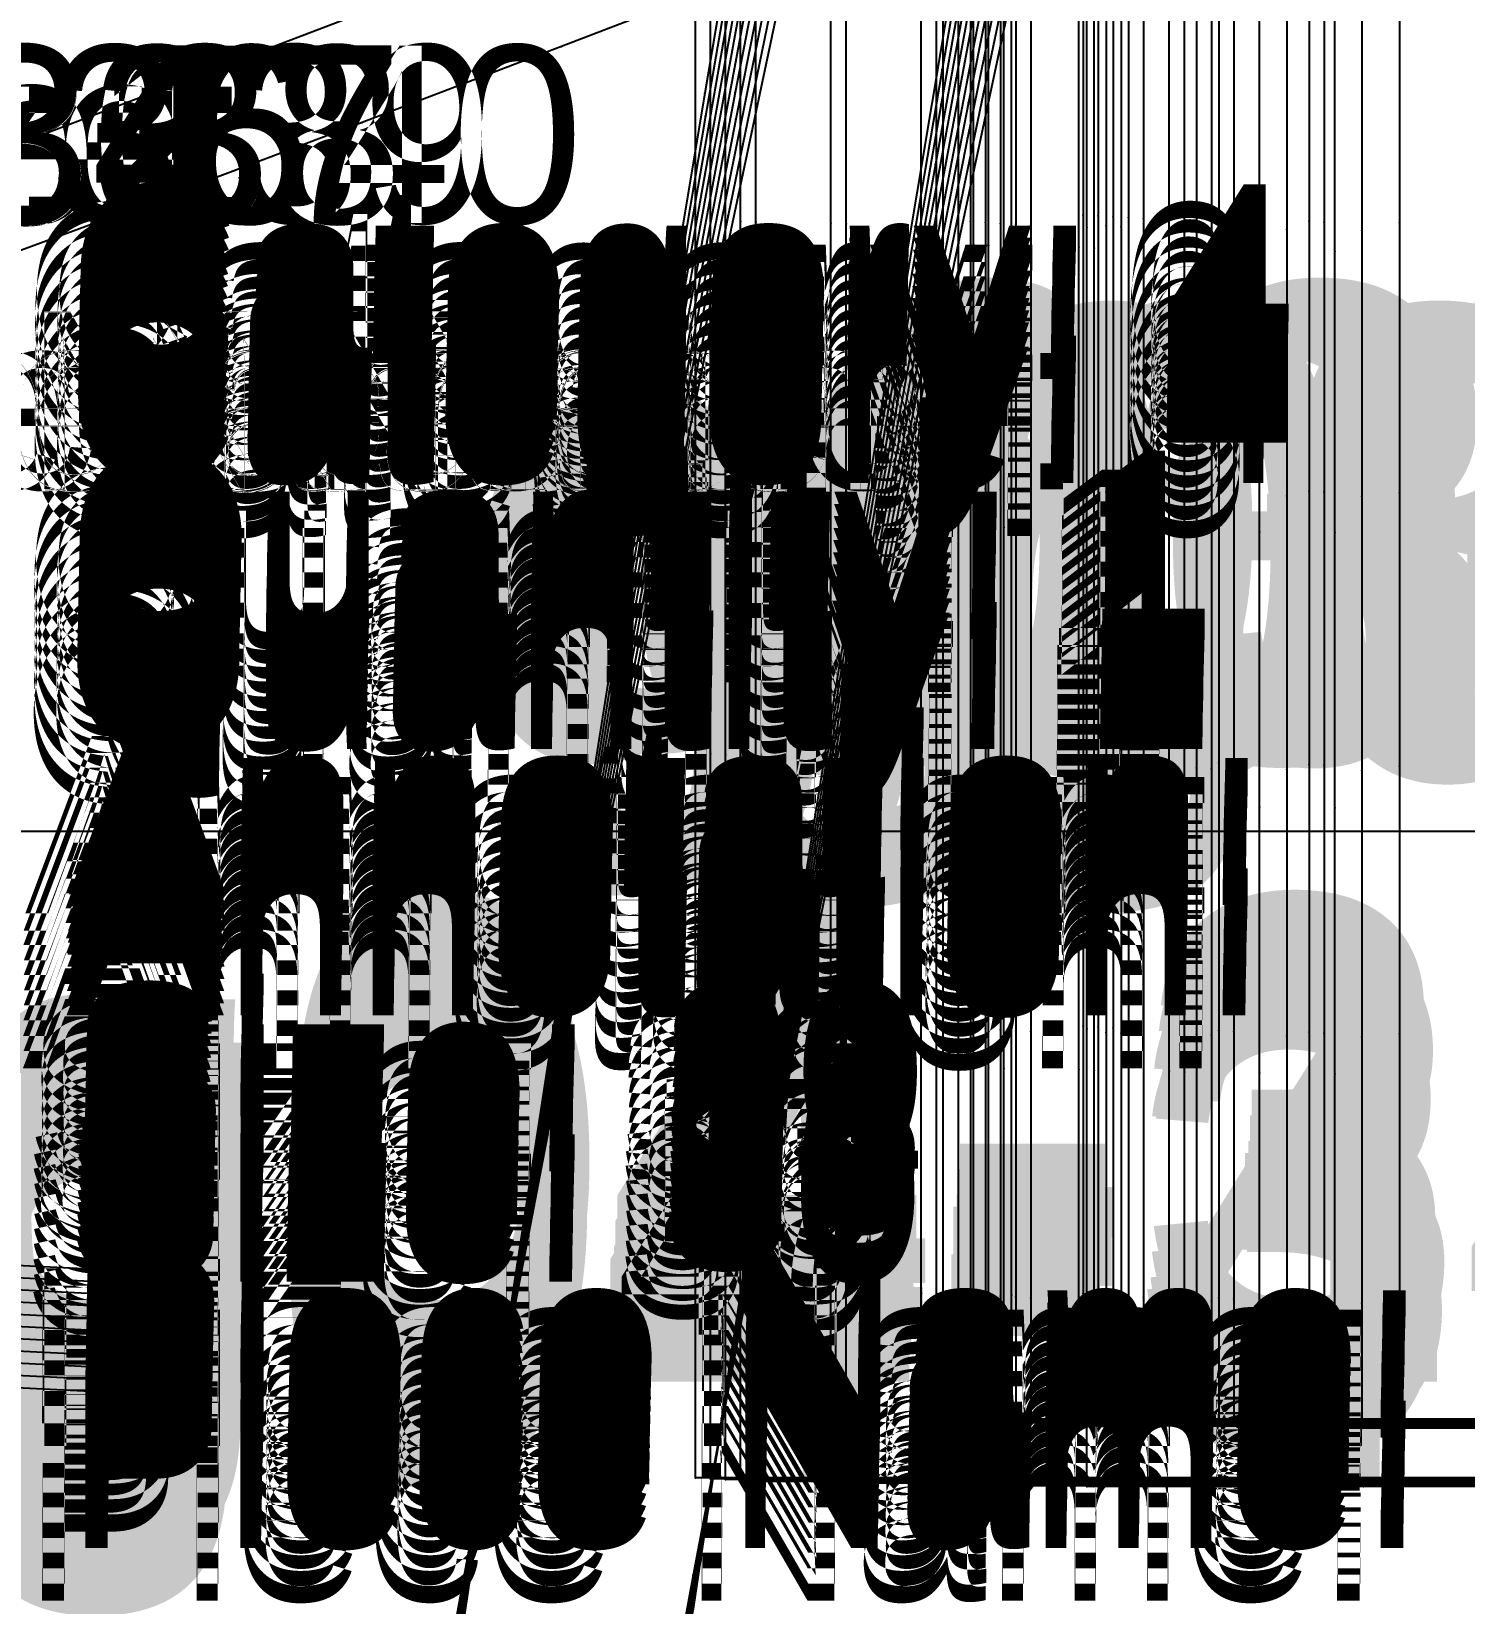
# Model space of a CAD drawing. Extents: x -2408 to 1029, y -526 to 2095.
# Drawn here: x -190.3 to -109.6, y 822.9 to 911.5 of the extents above; entities that cross this region are included whole.
import ezdxf

# ---------------------------------------------------------------- set-up
doc = ezdxf.new("R2010")
doc.units = 0
doc.layers.add('TEXT', color=7, linetype='Continuous')

# ---------------------------------------------------------------- blocks, each defined once
blk = doc.blocks.new(' -30')
at = {"layer": '1'}
for points in [[(409.399835, 400.671844), (394.208775, 400.671844), (378.931338, 400.671844), (363.353195, 400.671844), (363.353195, 411.401223), (363.353195, 426.458583), (363.353195, 441.515962), (363.353195, 456.552738), (363.353195, 471.61011), (363.353195, 486.88547), (363.353195, 502.272308), (363.353195, 518.003273), (363.353195, 533.55951), (363.353195, 546.451263), (378.931345, 546.451263), (394.208781, 546.451263), (409.447392, 546.451263)], [(49.123976, -86.499545), (45.992353, -101.231531), (42.847108, -116.353581), (39.802732, -131.2755), (36.776712, -146.421814), (33.872287, -161.336109), (31.001421, -176.512659), (28.294098, -191.275789)]]:
    blk.add_lwpolyline(points, dxfattribs=at)
at = {"layer": '14'}
blk.add_lwpolyline([(377.323189, 403.973846), (377.323189, 408.932402), (377.323189, 423.927417), (377.323189, 438.905732), (377.323189, 454.422286), (377.323189, 470.256091), (377.323189, 485.591955), (377.323189, 501.153591), (377.323189, 518.003273), (393.747366, 518.003273), (409.447385, 518.003273), (425.024157, 518.003273), (440.491062, 518.003273), (455.351366, 518.003273), (464.065285, 518.003273), (464.065285, 403.973846), (455.429185, 403.973846), (440.589007, 403.973846), (425.125706, 403.973846), (409.39983, 403.973846), (393.716719, 403.973846)], close=True, dxfattribs=at)
blk.add_lwpolyline([(36.244112, -85.989497), (32.995529, -101.350815), (29.413695, -118.63581), (26.177079, -134.609324), (22.873401, -151.324281), (19.584716, -168.470557), (16.44106, -185.459826)], dxfattribs=at)
at = {"layer": '2'}
for p in [(377.323189, 403.973846), (378.847198, 403.973846), (385.197182, 403.973846), (363.353195, 400.671844)]:
    blk.add_point(p, dxfattribs=at)
at = {"layer": '3'}
for p in [(363.353195, 471.61011), (378.847198, 471.449667), (385.197182, 471.820325), (377.323189, 470.256091), (363.353195, 456.552738), (378.847198, 456.448309), (385.197182, 456.606662), (377.323189, 454.422286), (363.353195, 441.515962), (385.197182, 441.209679), (378.847198, 441.014543), (377.323189, 438.905732), (363.353195, 426.458583), (385.197182, 426.124157), (378.847198, 426.013186), (377.323189, 423.927417), (363.353195, 411.401223), (378.847198, 411.011835), (385.197182, 411.051486), (377.323189, 408.932402), (393.716719, 403.973846), (378.931338, 400.671844), (394.208775, 400.671844), (32.995529, -101.350815), (45.992353, -101.231531), (42.847108, -116.353581), (29.413695, -118.63581), (39.802732, -131.2755), (26.177079, -134.609324), (36.776712, -146.421814), (22.873401, -151.324281), (33.872287, -161.336109), (19.584716, -168.470557), (31.001421, -176.512659)]:
    blk.add_point(p, dxfattribs=at)
at = {"layer": '7'}
for p, q in [((-766.053925, 405.419922), (-432.919998, 405.419922)), ((-24.008267, -158.213053), (3.509464, -159.577007))]:
    blk.add_line(p, q, dxfattribs=at)
at = {"layer": '8'}
for points in [[(378.847198, 518.003273), (378.847198, 502.284653), (378.847198, 486.964691), (378.847198, 471.449667), (378.847198, 456.448309), (378.847198, 441.014543), (378.847198, 426.013186), (378.847198, 411.011835), (378.847198, 403.973846)], [(385.197182, 518.003273), (385.197182, 502.519689), (385.197182, 487.217317), (385.197182, 471.820325), (385.197182, 456.606662), (385.197182, 441.209679), (385.197182, 426.124157), (385.197182, 411.051486), (385.197182, 403.973846)]]:
    blk.add_lwpolyline(points, dxfattribs=at)
at = {"layer": '1'}
for s, p in [('Category: 6', (-183.792973, 1064.64222)), ('Quantity: 1', (-183.792973, 1049.64222)), ('Annotation: ', (-183.792973, 1034.64222)), ('Size: 30', (-183.792973, 1019.64222)), ('Piece Name:  ', (-183.792973, 1004.64222)), ('Size: 30', (-648.512721, 439.618505)), ('Piece Name:  ', (-648.512721, 424.618505)), ('Category: 4', (-4.19101, -108.154008)), ('Quantity: 1', (-4.19101, -123.154008)), ('Annotation: ', (-4.19101, -138.154008)), ('Size: 30', (-4.19101, -153.154008)), ('Piece Name:  ', (-4.19101, -168.154008))]:
    blk.add_text(s, height=10, dxfattribs=at).set_placement(p)
at = {"layer": 'TEXT', "color": 7}
for s, p in [('g03-30', (-584.85, 411.23)), ('g04-30', (-11.23, -163.27))]:
    blk.add_text(s, height=25, dxfattribs=at).set_placement(p)
blk = doc.blocks.new(' -31')
at = {"layer": '1'}
for points in [[(409.399835, 400.671844), (394.208775, 400.671844), (378.931338, 400.671844), (363.353195, 400.671844), (363.353195, 411.401223), (363.353195, 426.458583), (363.353195, 441.515962), (363.353195, 456.552738), (363.353195, 471.61011), (363.353195, 486.88547), (363.353195, 502.272308), (363.353195, 518.003273), (363.353195, 533.55951), (363.353195, 546.451263), (378.931345, 546.451263), (394.208781, 546.451263), (409.447392, 546.451263)], [(-20.747859, -15.358585), (-5.757848, -19.591386), (8.653214, -23.660706), (24.034585, -28.004016), (38.941121, -32.213245), (53.228509, -36.247642), (58.940167, -37.86047), (55.740627, -52.753525), (55.572562, -53.537273), (52.414447, -68.264418), (49.233438, -83.265534), (46.084742, -98.431307), (43.032189, -113.459165), (40.081799, -128.259863), (37.142654, -143.310279), (34.267079, -158.406503), (31.475242, -173.485006), (28.75571, -188.638719)]]:
    blk.add_lwpolyline(points, dxfattribs=at)
at = {"layer": '14'}
blk.add_lwpolyline([(377.323189, 403.973846), (377.323189, 408.932402), (377.323189, 423.927417), (377.323189, 438.905732), (377.323189, 454.422286), (377.323189, 470.256091), (377.323189, 485.591955), (377.323189, 501.153591), (377.323189, 518.003273), (393.747366, 518.003273), (409.447385, 518.003273), (425.024157, 518.003273), (440.491062, 518.003273), (455.351366, 518.003273), (464.065285, 518.003273), (464.065285, 403.973846), (455.429185, 403.973846), (440.589007, 403.973846), (425.125706, 403.973846), (409.39983, 403.973846), (393.716719, 403.973846)], close=True, dxfattribs=at)
blk.add_lwpolyline([(36.22627, -83.413758), (32.964816, -99.215163), (29.899397, -114.353077), (26.672214, -130.625452), (23.366032, -147.713222), (20.063616, -165.297324), (16.89759, -182.771743)], dxfattribs=at)
at = {"layer": '2'}
for p in [(377.323189, 403.973846), (378.847198, 403.973846), (385.197182, 403.973846), (363.353195, 400.671844)]:
    blk.add_point(p, dxfattribs=at)
at = {"layer": '3'}
for p in [(363.353195, 471.61011), (378.847198, 471.449667), (385.197182, 471.820325), (377.323189, 470.256091), (363.353195, 456.552738), (378.847198, 456.448309), (385.197182, 456.606662), (377.323189, 454.422286), (363.353195, 441.515962), (385.197182, 441.209679), (378.847198, 441.014543), (377.323189, 438.905732), (363.353195, 426.458583), (385.197182, 426.124157), (378.847198, 426.013186), (377.323189, 423.927417), (363.353195, 411.401223), (378.847198, 411.011835), (385.197182, 411.051486), (377.323189, 408.932402), (393.716719, 403.973846), (378.931338, 400.671844), (394.208775, 400.671844), (46.084742, -98.431307), (32.964816, -99.215163), (43.032189, -113.459165), (29.899397, -114.353077), (40.081799, -128.259863), (26.672214, -130.625452), (37.142654, -143.310279), (23.366032, -147.713222), (34.267079, -158.406503), (20.063616, -165.297324), (31.475242, -173.485006)]:
    blk.add_point(p, dxfattribs=at)
at = {"layer": '7'}
for p, q in [((-766.053925, 405.419922), (-432.919998, 405.419922)), ((-24.008267, -158.213053), (3.509464, -159.577007))]:
    blk.add_line(p, q, dxfattribs=at)
at = {"layer": '8'}
for points in [[(378.847198, 518.003273), (378.847198, 502.284653), (378.847198, 486.964691), (378.847198, 471.449667), (378.847198, 456.448309), (378.847198, 441.014543), (378.847198, 426.013186), (378.847198, 411.011835), (378.847198, 403.973846)], [(385.197182, 518.003273), (385.197182, 502.519689), (385.197182, 487.217317), (385.197182, 471.820325), (385.197182, 456.606662), (385.197182, 441.209679), (385.197182, 426.124157), (385.197182, 411.051486), (385.197182, 403.973846)]]:
    blk.add_lwpolyline(points, dxfattribs=at)
at = {"layer": '1'}
for s, p in [('Category: 6', (-183.878193, 1063.670692)), ('Quantity: 1', (-183.878193, 1048.670692)), ('Annotation: ', (-183.878193, 1033.670692)), ('Size: 31', (-183.878193, 1018.670692)), ('Piece Name:  ', (-183.878193, 1003.670692)), ('Size: 31', (-648.527813, 439.650197)), ('Piece Name:  ', (-648.527813, 424.650197)), ('Category: 4', (-4.208977, -108.146906)), ('Quantity: 1', (-4.208977, -123.146906)), ('Annotation: ', (-4.208977, -138.146906)), ('Size: 31', (-4.208977, -153.146906)), ('Piece Name:  ', (-4.208977, -168.146906))]:
    blk.add_text(s, height=10, dxfattribs=at).set_placement(p)
at = {"layer": 'TEXT', "color": 7}
for s, p in [('g03-31', (-585.39, 410.31)), ('g04-31', (-11.61, -166.14))]:
    blk.add_text(s, height=25, dxfattribs=at).set_placement(p)
blk = doc.blocks.new(' -32')
at = {"layer": '1'}
for points in [[(409.399835, 400.671844), (394.208775, 400.671844), (378.931338, 400.671844), (363.353195, 400.671844), (363.353195, 411.401223), (363.353195, 426.458583), (363.353195, 441.515962), (363.353195, 456.552738), (363.353195, 471.61011), (363.353195, 486.88547), (363.353195, 502.272308), (363.353195, 518.003273), (363.353195, 533.55951), (363.353195, 546.451263), (378.931345, 546.451263), (394.208781, 546.451263), (409.447392, 546.451263)], [(-5.801602, -16.069574), (8.650107, -20.150372), (23.476521, -24.336977), (37.841183, -28.393194), (52.819822, -32.622784), (58.888459, -34.336414), (55.768012, -49.19112), (55.591455, -50.033154), (52.598794, -64.305917), (49.461769, -79.427373), (46.462076, -94.182575), (43.449411, -109.329358), (40.53186, -124.282474), (37.630841, -139.451019), (34.788365, -154.672554), (32.028579, -169.867451), (29.358146, -185.041987)]]:
    blk.add_lwpolyline(points, dxfattribs=at)
at = {"layer": '14'}
blk.add_lwpolyline([(377.323189, 403.973846), (377.323189, 408.932402), (377.323189, 423.927417), (377.323189, 438.905732), (377.323189, 454.422286), (377.323189, 470.256091), (377.323189, 485.591955), (377.323189, 501.153591), (377.323189, 518.003273), (393.747366, 518.003273), (409.447385, 518.003273), (425.024157, 518.003273), (440.491062, 518.003273), (455.351366, 518.003273), (464.065285, 518.003273), (464.065285, 403.973846), (455.429185, 403.973846), (440.589007, 403.973846), (425.125706, 403.973846), (409.39983, 403.973846), (393.716719, 403.973846)], close=True, dxfattribs=at)
blk.add_lwpolyline([(36.20843, -80.83803), (32.934106, -97.079513), (29.857944, -112.638751), (26.62104, -129.363704), (23.306873, -146.926339), (20.546273, -161.965109), (17.890051, -176.872326)], dxfattribs=at)
at = {"layer": '2'}
for p in [(377.323189, 403.973846), (378.847198, 403.973846), (385.197182, 403.973846), (363.353195, 400.671844)]:
    blk.add_point(p, dxfattribs=at)
at = {"layer": '3'}
for p in [(363.353195, 471.61011), (378.847198, 471.449667), (385.197182, 471.820325), (377.323189, 470.256091), (363.353195, 456.552738), (378.847198, 456.448309), (385.197182, 456.606662), (377.323189, 454.422286), (363.353195, 441.515962), (385.197182, 441.209679), (378.847198, 441.014543), (377.323189, 438.905732), (363.353195, 426.458583), (385.197182, 426.124157), (378.847198, 426.013186), (377.323189, 423.927417), (363.353195, 411.401223), (378.847198, 411.011835), (385.197182, 411.051486), (377.323189, 408.932402), (393.716719, 403.973846), (378.931338, 400.671844), (394.208775, 400.671844), (46.462076, -94.182575), (32.934106, -97.079513), (43.449411, -109.329358), (29.857944, -112.638751), (40.53186, -124.282474), (26.62104, -129.363704), (37.630841, -139.451019), (23.306873, -146.926339), (34.788365, -154.672554), (20.546273, -161.965109), (32.028579, -169.867451)]:
    blk.add_point(p, dxfattribs=at)
at = {"layer": '7'}
for p, q in [((-766.053925, 405.419922), (-432.919998, 405.419922)), ((-24.008267, -158.213053), (3.509464, -159.577007))]:
    blk.add_line(p, q, dxfattribs=at)
at = {"layer": '8'}
for points in [[(378.847198, 518.003273), (378.847198, 502.284653), (378.847198, 486.964691), (378.847198, 471.449667), (378.847198, 456.448309), (378.847198, 441.014543), (378.847198, 426.013186), (378.847198, 411.011835), (378.847198, 403.973846)], [(385.197182, 518.003273), (385.197182, 502.519689), (385.197182, 487.217317), (385.197182, 471.820325), (385.197182, 456.606662), (385.197182, 441.209679), (385.197182, 426.124157), (385.197182, 411.051486), (385.197182, 403.973846)]]:
    blk.add_lwpolyline(points, dxfattribs=at)
at = {"layer": '1'}
for s, p in [('Category: 6', (-183.890915, 1062.856483)), ('Quantity: 1', (-183.890915, 1047.856483)), ('Annotation: ', (-183.890915, 1032.856483)), ('Size: 32', (-183.890915, 1017.856483)), ('Piece Name:  ', (-183.890915, 1002.856483)), ('Size: 32', (-648.542485, 439.65299)), ('Piece Name:  ', (-648.542485, 424.65299)), ('Category: 4', (-4.225945, -108.140815)), ('Quantity: 1', (-4.225945, -123.140815)), ('Annotation: ', (-4.225945, -138.140815)), ('Size: 32', (-4.225945, -153.140815)), ('Piece Name:  ', (-4.225945, -168.140815))]:
    blk.add_text(s, height=10, dxfattribs=at).set_placement(p)
at = {"layer": 'TEXT', "color": 7}
for s, p in [('g03-32', (-583.25, 409.92)), ('g04-32', (-11.34, -163.33))]:
    blk.add_text(s, height=25, dxfattribs=at).set_placement(p)
blk = doc.blocks.new(' -33')
at = {"layer": '1'}
for points in [[(409.399835, 400.671844), (394.208775, 400.671844), (378.931338, 400.671844), (363.353195, 400.671844), (363.353195, 411.401223), (363.353195, 426.458583), (363.353195, 441.515962), (363.353195, 456.552738), (363.353195, 471.61011), (363.353195, 486.88547), (363.353195, 502.272308), (363.353195, 518.003273), (363.353195, 533.55951), (363.353195, 546.451263), (378.931345, 546.451263), (394.208781, 546.451263), (409.447392, 546.451263)], [(-5.841302, -12.548908), (8.648424, -16.64044), (23.46968, -20.825588), (37.840776, -24.883623), (52.80864, -29.11017), (58.841658, -30.813742), (55.679249, -46.192159), (55.610127, -46.528969), (52.572679, -61.329043), (49.499846, -76.472752), (46.518623, -91.477443), (43.569155, -106.645737), (40.676203, -121.806425), (37.835104, -136.995348), (35.108186, -151.914686), (32.401728, -167.128205), (29.81433, -182.135976)]]:
    blk.add_lwpolyline(points, dxfattribs=at)
at = {"layer": '14'}
blk.add_lwpolyline([(377.323189, 403.973846), (377.323189, 408.932402), (377.323189, 423.927417), (377.323189, 438.905732), (377.323189, 454.422286), (377.323189, 470.256091), (377.323189, 485.591955), (377.323189, 501.153591), (377.323189, 518.003273), (393.747366, 518.003273), (409.447385, 518.003273), (425.024157, 518.003273), (440.491062, 518.003273), (455.351366, 518.003273), (464.065285, 518.003273), (464.065285, 403.973846), (455.429185, 403.973846), (440.589007, 403.973846), (425.125706, 403.973846), (409.39983, 403.973846), (393.716719, 403.973846)], close=True, dxfattribs=at)
blk.add_lwpolyline([(36.625294, -76.080855), (33.396441, -92.420466), (30.344342, -108.168777), (27.11849, -125.170213), (24.358295, -140.0522), (21.584626, -155.375388), (18.846213, -170.94472), (16.239558, -186.263238)], dxfattribs=at)
at = {"layer": '2'}
for p in [(377.323189, 403.973846), (378.847198, 403.973846), (385.197182, 403.973846), (363.353195, 400.671844)]:
    blk.add_point(p, dxfattribs=at)
at = {"layer": '3'}
for p in [(363.353195, 471.61011), (378.847198, 471.449667), (385.197182, 471.820325), (377.323189, 470.256091), (363.353195, 456.552738), (378.847198, 456.448309), (385.197182, 456.606662), (377.323189, 454.422286), (363.353195, 441.515962), (385.197182, 441.209679), (378.847198, 441.014543), (377.323189, 438.905732), (363.353195, 426.458583), (385.197182, 426.124157), (378.847198, 426.013186), (377.323189, 423.927417), (363.353195, 411.401223), (378.847198, 411.011835), (385.197182, 411.051486), (377.323189, 408.932402), (393.716719, 403.973846), (378.931338, 400.671844), (394.208775, 400.671844), (46.518623, -91.477443), (33.396441, -92.420466), (43.569155, -106.645737), (30.344342, -108.168777), (40.676203, -121.806425), (27.11849, -125.170213), (37.835104, -136.995348), (24.358295, -140.0522), (35.108186, -151.914686), (21.584626, -155.375388), (32.401728, -167.128205), (18.846213, -170.94472)]:
    blk.add_point(p, dxfattribs=at)
at = {"layer": '7'}
for p, q in [((-766.053925, 405.419922), (-432.919998, 405.419922)), ((-24.008267, -158.213053), (3.509464, -159.577007))]:
    blk.add_line(p, q, dxfattribs=at)
at = {"layer": '8'}
for points in [[(378.847198, 518.003273), (378.847198, 502.284653), (378.847198, 486.964691), (378.847198, 471.449667), (378.847198, 456.448309), (378.847198, 441.014543), (378.847198, 426.013186), (378.847198, 411.011835), (378.847198, 403.973846)], [(385.197182, 518.003273), (385.197182, 502.519689), (385.197182, 487.217317), (385.197182, 471.820325), (385.197182, 456.606662), (385.197182, 441.209679), (385.197182, 426.124157), (385.197182, 411.051486), (385.197182, 403.973846)]]:
    blk.add_lwpolyline(points, dxfattribs=at)
at = {"layer": '1'}
for s, p in [('Category: 6', (-183.856316, 1062.000656)), ('Quantity: 1', (-183.856316, 1047.000656)), ('Annotation: ', (-183.856316, 1032.000656)), ('Size: 33', (-183.856316, 1017.000656)), ('Piece Name:  ', (-183.856316, 1002.000656)), ('Size: 33', (-648.538089, 439.653842)), ('Piece Name:  ', (-648.538089, 424.653842)), ('Category: 4', (-4.241109, -108.132156)), ('Quantity: 1', (-4.241109, -123.132156)), ('Annotation: ', (-4.241109, -138.132156)), ('Size: 33', (-4.241109, -153.132156)), ('Piece Name:  ', (-4.241109, -168.132156))]:
    blk.add_text(s, height=10, dxfattribs=at).set_placement(p)
at = {"layer": 'TEXT', "color": 7}
for s, p in [('g03-33', (-587.12, 409.33)), ('g04-33', (-10.72, -163.65))]:
    blk.add_text(s, height=25, dxfattribs=at).set_placement(p)
blk = doc.blocks.new(' -34')
at = {"layer": '1'}
for points in [[(409.399835, 400.671844), (394.208775, 400.671844), (378.931338, 400.671844), (363.353195, 400.671844), (363.353195, 411.401223), (363.353195, 426.458583), (363.353195, 441.515962), (363.353195, 456.552738), (363.353195, 471.61011), (363.353195, 486.88547), (363.353195, 502.272308), (363.353195, 518.003273), (363.353195, 533.55951), (363.353195, 546.451263), (378.931345, 546.451263), (394.208781, 546.451263), (409.447392, 546.451263)], [(8.313027, -13.036277), (23.129162, -17.219979), (37.506632, -21.279813), (52.510825, -25.516618), (58.796878, -27.291641), (55.731482, -42.51563), (55.629144, -43.024883), (52.73952, -57.404285), (49.778041, -72.298983), (46.85886, -87.280642), (44.014208, -102.198145), (41.231518, -117.066064), (38.488397, -132.00255), (35.78345, -147.059952), (33.164421, -162.018732), (30.6374, -176.888243)]]:
    blk.add_lwpolyline(points, dxfattribs=at)
at = {"layer": '14'}
blk.add_lwpolyline([(377.323189, 403.973846), (377.323189, 408.932402), (377.323189, 423.927417), (377.323189, 438.905732), (377.323189, 454.422286), (377.323189, 470.256091), (377.323189, 485.591955), (377.323189, 501.153591), (377.323189, 518.003273), (393.747366, 518.003273), (409.447385, 518.003273), (425.024157, 518.003273), (440.491062, 518.003273), (455.351366, 518.003273), (464.065285, 518.003273), (464.065285, 403.973846), (455.429185, 403.973846), (440.589007, 403.973846), (425.125706, 403.973846), (409.39983, 403.973846), (393.716719, 403.973846)], close=True, dxfattribs=at)
blk.add_lwpolyline([(36.609257, -73.447561), (33.367567, -90.218267), (30.304626, -106.381818), (27.068834, -123.83125), (24.301558, -139.105118), (21.522348, -154.831496), (18.780343, -170.810154), (16.17239, -186.531044)], dxfattribs=at)
at = {"layer": '2'}
for p in [(377.323189, 403.973846), (378.847198, 403.973846), (385.197182, 403.973846), (363.353195, 400.671844)]:
    blk.add_point(p, dxfattribs=at)
at = {"layer": '3'}
for p in [(363.353195, 471.61011), (378.847198, 471.449667), (385.197182, 471.820325), (377.323189, 470.256091), (363.353195, 456.552738), (378.847198, 456.448309), (385.197182, 456.606662), (377.323189, 454.422286), (363.353195, 441.515962), (385.197182, 441.209679), (378.847198, 441.014543), (377.323189, 438.905732), (363.353195, 426.458583), (385.197182, 426.124157), (378.847198, 426.013186), (377.323189, 423.927417), (363.353195, 411.401223), (378.847198, 411.011835), (385.197182, 411.051486), (377.323189, 408.932402), (393.716719, 403.973846), (378.931338, 400.671844), (394.208775, 400.671844), (46.85886, -87.280642), (33.367567, -90.218267), (44.014208, -102.198145), (30.304626, -106.381818), (41.231518, -117.066064), (27.068834, -123.83125), (38.488397, -132.00255), (24.301558, -139.105118), (35.78345, -147.059952), (21.522348, -154.831496), (33.164421, -162.018732), (18.780343, -170.810154)]:
    blk.add_point(p, dxfattribs=at)
at = {"layer": '7'}
for p, q in [((-766.053925, 405.419922), (-432.919998, 405.419922)), ((-24.008267, -158.213053), (3.509464, -159.577007))]:
    blk.add_line(p, q, dxfattribs=at)
at = {"layer": '8'}
for points in [[(378.847198, 518.003273), (378.847198, 502.284653), (378.847198, 486.964691), (378.847198, 471.449667), (378.847198, 456.448309), (378.847198, 441.014543), (378.847198, 426.013186), (378.847198, 411.011835), (378.847198, 403.973846)], [(385.197182, 518.003273), (385.197182, 502.519689), (385.197182, 487.217317), (385.197182, 471.820325), (385.197182, 456.606662), (385.197182, 441.209679), (385.197182, 426.124157), (385.197182, 411.051486), (385.197182, 403.973846)]]:
    blk.add_lwpolyline(points, dxfattribs=at)
at = {"layer": '1'}
for s, p in [('Category: 6', (-183.856564, 1061.177269)), ('Quantity: 1', (-183.856564, 1046.177269)), ('Annotation: ', (-183.856564, 1031.177269)), ('Size: 34', (-183.856564, 1016.177269)), ('Piece Name:  ', (-183.856564, 1001.177269)), ('Size: 34', (-648.550179, 439.690839)), ('Piece Name:  ', (-648.550179, 424.690839)), ('Category: 4', (-4.255736, -108.120382)), ('Quantity: 1', (-4.255736, -123.120382)), ('Annotation: ', (-4.255736, -138.120382)), ('Size: 34', (-4.255736, -153.120382)), ('Piece Name:  ', (-4.255736, -168.120382))]:
    blk.add_text(s, height=10, dxfattribs=at).set_placement(p)
at = {"layer": 'TEXT', "color": 7}
for s, p in [('g03-34', (-585.13, 410.49)), ('g04-34', (-11.42, -163.4))]:
    blk.add_text(s, height=25, dxfattribs=at).set_placement(p)
blk = doc.blocks.new(' -35')
at = {"layer": '1'}
for points in [[(409.399835, 400.671844), (394.208775, 400.671844), (378.931338, 400.671844), (363.353195, 400.671844), (363.353195, 411.401223), (363.353195, 426.458583), (363.353195, 441.515962), (363.353195, 456.552738), (363.353195, 471.61011), (363.353195, 486.88547), (363.353195, 502.272308), (363.353195, 518.003273), (363.353195, 533.55951), (363.353195, 546.451263), (378.931345, 546.451263), (394.208781, 546.451263), (409.447392, 546.451263)], [(23.124378, -13.709171), (37.507786, -17.770683), (52.502326, -22.004762), (58.756061, -23.770659), (55.756293, -38.971197), (55.648026, -39.520757), (52.844687, -53.75072), (49.963104, -68.536078), (47.10185, -83.520919), (44.333822, -98.328026), (41.556536, -113.460255), (38.886031, -128.285221), (36.208045, -143.475716), (33.655547, -158.321491), (31.118014, -173.519019), (28.712998, -188.389392)]]:
    blk.add_lwpolyline(points, dxfattribs=at)
at = {"layer": '14'}
blk.add_lwpolyline([(377.323189, 403.973846), (377.323189, 408.932402), (377.323189, 423.927417), (377.323189, 438.905732), (377.323189, 454.422286), (377.323189, 470.256091), (377.323189, 485.591955), (377.323189, 501.153591), (377.323189, 518.003273), (393.747366, 518.003273), (409.447385, 518.003273), (425.024157, 518.003273), (440.491062, 518.003273), (455.351366, 518.003273), (464.065285, 518.003273), (464.065285, 403.973846), (455.429185, 403.973846), (440.589007, 403.973846), (425.125706, 403.973846), (409.39983, 403.973846), (393.716719, 403.973846)], close=True, dxfattribs=at)
blk.add_lwpolyline([(33.828265, -85.406051), (30.791464, -101.730565), (27.568443, -119.432863), (24.802116, -134.981179), (22.015477, -151.034428), (19.258082, -167.387174), (16.629262, -183.51531)], dxfattribs=at)
at = {"layer": '2'}
for p in [(377.323189, 403.973846), (378.847198, 403.973846), (385.197182, 403.973846), (363.353195, 400.671844)]:
    blk.add_point(p, dxfattribs=at)
at = {"layer": '3'}
for p in [(363.353195, 471.61011), (378.847198, 471.449667), (385.197182, 471.820325), (377.323189, 470.256091), (363.353195, 456.552738), (378.847198, 456.448309), (385.197182, 456.606662), (377.323189, 454.422286), (363.353195, 441.515962), (385.197182, 441.209679), (378.847198, 441.014543), (377.323189, 438.905732), (363.353195, 426.458583), (385.197182, 426.124157), (378.847198, 426.013186), (377.323189, 423.927417), (363.353195, 411.401223), (378.847198, 411.011835), (385.197182, 411.051486), (377.323189, 408.932402), (393.716719, 403.973846), (378.931338, 400.671844), (394.208775, 400.671844), (44.333822, -98.328026), (30.791464, -101.730565), (41.556536, -113.460255), (27.568443, -119.432863), (38.886031, -128.285221), (24.802116, -134.981179), (36.208045, -143.475716), (22.015477, -151.034428), (33.655547, -158.321491), (19.258082, -167.387174), (31.118014, -173.519019)]:
    blk.add_point(p, dxfattribs=at)
at = {"layer": '7'}
for p, q in [((-766.053925, 405.419922), (-432.919998, 405.419922)), ((-24.008267, -158.213053), (3.509464, -159.577007))]:
    blk.add_line(p, q, dxfattribs=at)
at = {"layer": '8'}
for points in [[(378.847198, 518.003273), (378.847198, 502.284653), (378.847198, 486.964691), (378.847198, 471.449667), (378.847198, 456.448309), (378.847198, 441.014543), (378.847198, 426.013186), (378.847198, 411.011835), (378.847198, 403.973846)], [(385.197182, 518.003273), (385.197182, 502.519689), (385.197182, 487.217317), (385.197182, 471.820325), (385.197182, 456.606662), (385.197182, 441.209679), (385.197182, 426.124157), (385.197182, 411.051486), (385.197182, 403.973846)]]:
    blk.add_lwpolyline(points, dxfattribs=at)
at = {"layer": '1'}
for s, p in [('Category: 6', (-183.838463, 1060.311564)), ('Quantity: 1', (-183.838463, 1045.311564)), ('Annotation: ', (-183.838463, 1030.311564)), ('Size: 35', (-183.838463, 1015.311564)), ('Piece Name:  ', (-183.838463, 1000.311564)), ('Size: 35', (-643.464735, 439.67697)), ('Piece Name:  ', (-643.464735, 424.67697)), ('Category: 4', (-4.269614, -108.114896)), ('Quantity: 1', (-4.269614, -123.114896)), ('Annotation: ', (-4.269614, -138.114896)), ('Size: 35', (-4.269614, -153.114896)), ('Piece Name:  ', (-4.269614, -168.114896))]:
    blk.add_text(s, height=10, dxfattribs=at).set_placement(p)
at = {"layer": 'TEXT', "color": 7}
for s, p in [('g03-35', (-578.12, 409.94)), ('g04-35', (-11.72, -166.07))]:
    blk.add_text(s, height=25, dxfattribs=at).set_placement(p)
blk = doc.blocks.new(' -36')
at = {"layer": '1'}
for points in [[(409.399835, 400.671844), (394.208775, 400.671844), (378.931338, 400.671844), (363.353195, 400.671844), (363.353195, 411.401223), (363.353195, 426.458583), (363.353195, 441.515962), (363.353195, 456.552738), (363.353195, 471.61011), (363.353195, 486.88547), (363.353195, 502.272308), (363.353195, 518.003273), (363.353195, 533.55951), (363.353195, 546.451263), (378.931345, 546.451263), (394.208781, 546.451263), (409.447392, 546.451263)], [(23.669394, -10.353613), (38.606196, -14.571389), (52.891967, -18.60533), (58.717227, -20.250237), (55.69191, -35.88689), (55.666862, -36.016622), (52.774807, -50.995878), (49.889371, -66.110893), (47.093293, -81.064029), (44.322403, -96.200531), (41.607931, -111.30506), (38.935045, -126.45913), (36.319101, -141.613858), (33.764812, -156.788407), (31.305343, -171.832824), (28.897705, -187.031336)]]:
    blk.add_lwpolyline(points, dxfattribs=at)
at = {"layer": '14'}
blk.add_lwpolyline([(377.323189, 403.973846), (377.323189, 408.932402), (377.323189, 423.927417), (377.323189, 438.905732), (377.323189, 454.422286), (377.323189, 470.256091), (377.323189, 485.591955), (377.323189, 501.153591), (377.323189, 518.003273), (393.747366, 518.003273), (409.447385, 518.003273), (425.024157, 518.003273), (440.491062, 518.003273), (455.351366, 518.003273), (464.065285, 518.003273), (464.065285, 403.973846), (455.429185, 403.973846), (440.589007, 403.973846), (425.125706, 403.973846), (409.39983, 403.973846), (393.716719, 403.973846)], close=True, dxfattribs=at)
blk.add_lwpolyline([(33.80124, -83.138451), (30.753515, -99.871875), (28.068428, -114.910471), (25.304529, -130.719051), (22.511782, -147.087029), (19.740151, -163.803816), (17.090703, -180.331549)], dxfattribs=at)
at = {"layer": '2'}
for p in [(377.323189, 403.973846), (378.847198, 403.973846), (385.197182, 403.973846), (363.353195, 400.671844)]:
    blk.add_point(p, dxfattribs=at)
at = {"layer": '3'}
for p in [(363.353195, 471.61011), (378.847198, 471.449667), (385.197182, 471.820325), (377.323189, 470.256091), (363.353195, 456.552738), (378.847198, 456.448309), (385.197182, 456.606662), (377.323189, 454.422286), (363.353195, 441.515962), (385.197182, 441.209679), (378.847198, 441.014543), (377.323189, 438.905732), (363.353195, 426.458583), (385.197182, 426.124157), (378.847198, 426.013186), (377.323189, 423.927417), (363.353195, 411.401223), (378.847198, 411.011835), (385.197182, 411.051486), (377.323189, 408.932402), (393.716719, 403.973846), (378.931338, 400.671844), (394.208775, 400.671844), (44.322403, -96.200531), (30.753515, -99.871875), (41.607931, -111.30506), (28.068428, -114.910471), (38.935045, -126.45913), (25.304529, -130.719051), (36.319101, -141.613858), (22.511782, -147.087029), (33.764812, -156.788407), (19.740151, -163.803816), (31.305343, -171.832824)]:
    blk.add_point(p, dxfattribs=at)
at = {"layer": '7'}
for p, q in [((-766.053925, 405.419922), (-432.919998, 405.419922)), ((-24.008267, -158.213053), (3.509464, -159.577007))]:
    blk.add_line(p, q, dxfattribs=at)
at = {"layer": '8'}
for points in [[(378.847198, 518.003273), (378.847198, 502.284653), (378.847198, 486.964691), (378.847198, 471.449667), (378.847198, 456.448309), (378.847198, 441.014543), (378.847198, 426.013186), (378.847198, 411.011835), (378.847198, 403.973846)], [(385.197182, 518.003273), (385.197182, 502.519689), (385.197182, 487.217317), (385.197182, 471.820325), (385.197182, 456.606662), (385.197182, 441.209679), (385.197182, 426.124157), (385.197182, 411.051486), (385.197182, 403.973846)]]:
    blk.add_lwpolyline(points, dxfattribs=at)
at = {"layer": '1'}
for s, p in [('Category: 6', (-183.84594, 1059.459721)), ('Quantity: 1', (-183.84594, 1044.459721)), ('Annotation: ', (-183.84594, 1029.459721)), ('Size: 36', (-183.84594, 1014.459721)), ('Piece Name:  ', (-183.84594, 999.459721)), ('Size: 36', (-643.476274, 439.665728)), ('Piece Name:  ', (-643.476274, 424.665728)), ('Category: 4', (-4.283047, -108.107388)), ('Quantity: 1', (-4.283047, -123.107388)), ('Annotation: ', (-4.283047, -138.107388)), ('Size: 36', (-4.283047, -153.107388)), ('Piece Name:  ', (-4.283047, -168.107388))]:
    blk.add_text(s, height=10, dxfattribs=at).set_placement(p)
at = {"layer": 'TEXT', "color": 7}
for s, p in [('g03-36', (-573.39, 410.17)), ('g04-36', (-11.57, -164.85))]:
    blk.add_text(s, height=25, dxfattribs=at).set_placement(p)
blk = doc.blocks.new(' -37')
at = {"layer": '1'}
for points in [[(394.208775, 400.671844), (378.931338, 400.671844), (363.353195, 400.671844), (363.353195, 411.401223), (363.353195, 426.458583), (363.353195, 441.515962), (363.353195, 456.552738), (363.353195, 471.61011), (363.353195, 486.88547), (363.353195, 502.272308), (363.353195, 518.003273), (363.353195, 533.55951), (363.353195, 546.451263), (378.931345, 546.451263), (394.208781, 546.451263)], [(38.608525, -11.06259), (53.271332, -15.202996), (58.681045, -16.730562), (55.715305, -32.356891), (55.68583, -32.512519), (52.88021, -47.327234), (50.074734, -62.303112), (47.338859, -77.203698), (44.64328, -92.199798), (41.986578, -107.255889), (39.385266, -122.268588), (36.823153, -137.365751), (34.332813, -152.39731), (31.917978, -167.386059), (29.566758, -182.439997)]]:
    blk.add_lwpolyline(points, dxfattribs=at)
at = {"layer": '14'}
blk.add_lwpolyline([(377.323189, 403.973846), (377.323189, 408.932402), (377.323189, 423.927417), (377.323189, 438.905732), (377.323189, 454.422286), (377.323189, 470.256091), (377.323189, 485.591955), (377.323189, 501.153591), (377.323189, 518.003273), (393.747366, 518.003273), (409.447385, 518.003273), (425.024157, 518.003273), (440.491062, 518.003273), (455.351366, 518.003273), (464.065285, 518.003273), (464.065285, 403.973846), (455.429185, 403.973846), (440.589007, 403.973846), (425.125706, 403.973846), (409.39983, 403.973846), (393.716719, 403.973846)], close=True, dxfattribs=at)
blk.add_lwpolyline([(-22.046978, -10.562739), (-5.527792, -15.22734), (9.150974, -19.372252), (24.129413, -23.601785), (38.279761, -27.597486), (43.416581, -29.047995), (43.416581, -29.047995), (40.041705, -46.789342), (36.993118, -63.196825), (33.774211, -80.870858), (30.715561, -98.013203), (28.02194, -113.419096), (25.250465, -129.613555), (22.451511, -146.38083), (19.675459, -163.505107), (17.023798, -180.4354)], dxfattribs=at)
at = {"layer": '2'}
for p in [(377.323189, 403.973846), (378.847198, 403.973846), (385.197182, 403.973846), (363.353195, 400.671844)]:
    blk.add_point(p, dxfattribs=at)
at = {"layer": '3'}
for p in [(363.353195, 471.61011), (378.847198, 471.449667), (385.197182, 471.820325), (377.323189, 470.256091), (363.353195, 456.552738), (378.847198, 456.448309), (385.197182, 456.606662), (377.323189, 454.422286), (363.353195, 441.515962), (385.197182, 441.209679), (378.847198, 441.014543), (377.323189, 438.905732), (363.353195, 426.458583), (385.197182, 426.124157), (378.847198, 426.013186), (377.323189, 423.927417), (363.353195, 411.401223), (378.847198, 411.011835), (385.197182, 411.051486), (377.323189, 408.932402), (393.716719, 403.973846), (378.931338, 400.671844), (44.64328, -92.199798), (30.715561, -98.013203), (41.986578, -107.255889), (28.02194, -113.419096), (39.385266, -122.268588), (25.250465, -129.613555), (36.823153, -137.365751), (22.451511, -146.38083), (34.332813, -152.39731), (19.675459, -163.505107), (31.917978, -167.386059)]:
    blk.add_point(p, dxfattribs=at)
at = {"layer": '7'}
for p, q in [((-766.053925, 405.419922), (-432.919998, 405.419922)), ((-24.008267, -158.213053), (3.509464, -159.577007))]:
    blk.add_line(p, q, dxfattribs=at)
at = {"layer": '8'}
for points in [[(378.847198, 518.003273), (378.847198, 502.284653), (378.847198, 486.964691), (378.847198, 471.449667), (378.847198, 456.448309), (378.847198, 441.014543), (378.847198, 426.013186), (378.847198, 411.011835), (378.847198, 403.973846)], [(385.197182, 518.003273), (385.197182, 502.519689), (385.197182, 487.217317), (385.197182, 471.820325), (385.197182, 456.606662), (385.197182, 441.209679), (385.197182, 426.124157), (385.197182, 411.051486), (385.197182, 403.973846)]]:
    blk.add_lwpolyline(points, dxfattribs=at)
at = {"layer": '1'}
for s, p in [('Category: 6', (-183.858013, 1058.619607)), ('Quantity: 1', (-183.858013, 1043.619607)), ('Annotation: ', (-183.858013, 1028.619607)), ('Size: 37', (-183.858013, 1013.619607)), ('Piece Name:  ', (-183.858013, 998.619607)), ('Size: 37', (-638.387904, 439.686759)), ('Piece Name:  ', (-638.387904, 424.686759)), ('Category: 4', (-4.295907, -108.102234)), ('Quantity: 1', (-4.295907, -123.102234)), ('Annotation: ', (-4.295907, -138.102234)), ('Size: 37', (-4.295907, -153.102234)), ('Piece Name:  ', (-4.295907, -168.102234))]:
    blk.add_text(s, height=10, dxfattribs=at).set_placement(p)
at = {"layer": 'TEXT', "color": 7}
for s, p in [('g03-37', (-573.37, 408.66)), ('g04-37', (-10.85, -163.63))]:
    blk.add_text(s, height=25, dxfattribs=at).set_placement(p)
blk = doc.blocks.new(' -38')
at = {"layer": '1'}
for points in [[(394.208775, 400.671844), (378.931338, 400.671844), (363.353195, 400.671844), (363.353195, 411.401223), (363.353195, 426.458583), (363.353195, 441.515962), (363.353195, 456.552738), (363.353195, 471.61011), (363.353195, 486.88547), (363.353195, 502.272308), (363.353195, 518.003273), (363.353195, 533.55951), (363.353195, 546.451263), (378.931345, 546.451263), (394.208781, 546.451263)], [(53.264699, -11.691667), (58.647547, -13.211647), (55.738115, -28.828932), (55.704756, -29.008408), (52.984824, -43.641252), (50.259485, -58.458695), (47.585293, -73.286116), (44.965339, -88.122595), (42.393509, -102.952028), (39.862871, -117.80398), (37.329448, -132.976589), (34.90376, -147.846083), (32.483047, -163.092282), (30.189243, -177.982696)]]:
    blk.add_lwpolyline(points, dxfattribs=at)
at = {"layer": '14'}
blk.add_lwpolyline([(377.323189, 403.973846), (377.323189, 408.932402), (377.323189, 423.927417), (377.323189, 438.905732), (377.323189, 454.422286), (377.323189, 470.256091), (377.323189, 485.591955), (377.323189, 501.153591), (377.323189, 518.003273), (393.747366, 518.003273), (409.447385, 518.003273), (425.024157, 518.003273), (440.491062, 518.003273), (455.351366, 518.003273), (464.065285, 518.003273), (464.065285, 403.973846), (455.429185, 403.973846), (440.589007, 403.973846), (425.125706, 403.973846), (409.39983, 403.973846), (393.716719, 403.973846)], close=True, dxfattribs=at)
blk.add_lwpolyline([(-5.512603, -11.722172), (9.166163, -15.867085), (24.144602, -20.096617), (38.294951, -24.092318), (43.431773, -25.542827), (43.431773, -25.542827), (40.040729, -43.708109), (36.978875, -60.507395), (34.234742, -75.848798), (31.204347, -93.116177), (28.523666, -108.701411), (25.755927, -125.138021), (22.951926, -142.205006), (20.162448, -159.681437), (17.490212, -177.002815)], dxfattribs=at)
at = {"layer": '2'}
for p in [(377.323189, 403.973846), (378.847198, 403.973846), (385.197182, 403.973846), (363.353195, 400.671844)]:
    blk.add_point(p, dxfattribs=at)
at = {"layer": '3'}
for p in [(363.353195, 471.61011), (378.847198, 471.449667), (385.197182, 471.820325), (377.323189, 470.256091), (363.353195, 456.552738), (378.847198, 456.448309), (385.197182, 456.606662), (377.323189, 454.422286), (363.353195, 441.515962), (385.197182, 441.209679), (378.847198, 441.014543), (377.323189, 438.905732), (363.353195, 426.458583), (385.197182, 426.124157), (378.847198, 426.013186), (377.323189, 423.927417), (363.353195, 411.401223), (378.847198, 411.011835), (385.197182, 411.051486), (377.323189, 408.932402), (378.931338, 400.671844), (44.965339, -88.122595), (31.204347, -93.116177), (42.393509, -102.952028), (28.523666, -108.701411), (39.862871, -117.80398), (25.755927, -125.138021), (37.329448, -132.976589), (22.951926, -142.205006), (34.90376, -147.846083), (20.162448, -159.681437), (32.483047, -163.092282)]:
    blk.add_point(p, dxfattribs=at)
at = {"layer": '7'}
for p, q in [((-766.053925, 405.419922), (-432.919998, 405.419922)), ((-24.008267, -158.213053), (3.509464, -159.577007))]:
    blk.add_line(p, q, dxfattribs=at)
at = {"layer": '8'}
for points in [[(378.847198, 518.003273), (378.847198, 502.284653), (378.847198, 486.964691), (378.847198, 471.449667), (378.847198, 456.448309), (378.847198, 441.014543), (378.847198, 426.013186), (378.847198, 411.011835), (378.847198, 403.973846)], [(385.197182, 518.003273), (385.197182, 502.519689), (385.197182, 487.217317), (385.197182, 471.820325), (385.197182, 456.606662), (385.197182, 441.209679), (385.197182, 426.124157), (385.197182, 411.051486), (385.197182, 403.973846)]]:
    blk.add_lwpolyline(points, dxfattribs=at)
at = {"layer": '1'}
for s, p in [('Category: 6', (-183.871765, 1057.73974)), ('Quantity: 1', (-183.871765, 1042.73974)), ('Annotation: ', (-183.871765, 1027.73974)), ('Size: 38', (-183.871765, 1012.73974)), ('Piece Name:  ', (-183.871765, 997.73974)), ('Size: 38', (-638.396678, 439.660367)), ('Piece Name:  ', (-638.396678, 424.660367)), ('Category: 4', (-4.308007, -108.096981)), ('Quantity: 1', (-4.308007, -123.096981)), ('Annotation: ', (-4.308007, -138.096981)), ('Size: 38', (-4.308007, -153.096981)), ('Piece Name:  ', (-4.308007, -168.096981))]:
    blk.add_text(s, height=10, dxfattribs=at).set_placement(p)
at = {"layer": 'TEXT', "color": 7}
for s, p in [('g03-38', (-574.11, 408.79)), ('g04-38', (-11.51, -164.14))]:
    blk.add_text(s, height=25, dxfattribs=at).set_placement(p)
blk = doc.blocks.new(' -39')
at = {"layer": '1'}
for points in [[(442.204675, 1077.670195), (448.560999, 1063.865462), (454.98593, 1049.911753), (461.418724, 1035.940935), (465.365791, 1027.368622), (453.31974, 1022.751855), (439.268951, 1017.369772), (425.216065, 1011.989858), (411.237758, 1006.641727), (397.173381, 1001.264519), (396.899414, 1001.160049), (396.109543, 1000.857925), (383.090266, 995.893118), (368.891684, 990.541382), (354.766985, 985.34326), (340.474022, 980.249385)], [(394.208775, 400.671844), (378.931338, 400.671844), (363.353195, 400.671844), (363.353195, 411.401223), (363.353195, 426.458583), (363.353195, 441.515962), (363.353195, 456.552738), (363.353195, 471.61011), (363.353195, 486.88547), (363.353195, 502.272308), (363.353195, 518.003273), (363.353195, 533.55951), (363.353195, 546.451263), (378.931345, 546.451263), (394.208781, 546.451263)], [(58.617048, -9.693578), (55.759781, -25.305817), (55.723538, -25.504255), (52.998302, -40.426886), (50.267, -55.553389), (47.651943, -70.336328), (45.027809, -85.481846), (42.466879, -100.527354), (39.932174, -115.688061), (37.4396, -130.904942), (35.01103, -146.083049), (32.675678, -161.074401), (30.377139, -176.272744)]]:
    blk.add_lwpolyline(points, dxfattribs=at)
at = {"layer": '14'}
blk.add_lwpolyline([(377.323189, 403.973846), (377.323189, 408.932402), (377.323189, 423.927417), (377.323189, 438.905732), (377.323189, 454.422286), (377.323189, 470.256091), (377.323189, 485.591955), (377.323189, 501.153591), (377.323189, 518.003273), (393.747366, 518.003273), (409.447385, 518.003273), (425.024157, 518.003273), (440.491062, 518.003273), (455.351366, 518.003273), (464.065285, 518.003273), (464.065285, 403.973846), (455.429185, 403.973846), (440.589007, 403.973846), (425.125706, 403.973846), (409.39983, 403.973846), (393.716719, 403.973846)], close=True, dxfattribs=at)
blk.add_lwpolyline([(-5.497414, -8.217005), (9.181352, -12.361918), (24.159791, -16.591451), (38.310141, -20.587152), (43.446965, -22.037661), (43.446965, -22.037661), (40.366849, -38.819312), (37.38976, -55.420508), (34.691014, -70.7531), (31.691209, -88.121501), (29.025229, -103.868366), (26.262827, -120.531458), (23.455213, -137.884586), (20.653582, -155.701641), (17.961579, -173.404931)], dxfattribs=at)
at = {"layer": '2'}
for p in [(377.323189, 403.973846), (378.847198, 403.973846), (385.197182, 403.973846), (363.353195, 400.671844)]:
    blk.add_point(p, dxfattribs=at)
at = {"layer": '3'}
for p in [(396.899414, 1001.160049), (397.173381, 1001.264519), (396.109543, 1000.857925), (363.353195, 471.61011), (378.847198, 471.449667), (385.197182, 471.820325), (377.323189, 470.256091), (363.353195, 456.552738), (378.847198, 456.448309), (385.197182, 456.606662), (377.323189, 454.422286), (363.353195, 441.515962), (385.197182, 441.209679), (378.847198, 441.014543), (377.323189, 438.905732), (363.353195, 426.458583), (385.197182, 426.124157), (378.847198, 426.013186), (377.323189, 423.927417), (363.353195, 411.401223), (378.847198, 411.011835), (385.197182, 411.051486), (377.323189, 408.932402), (378.931338, 400.671844), (45.027809, -85.481846), (31.691209, -88.121501), (42.466879, -100.527354), (29.025229, -103.868366), (39.932174, -115.688061), (26.262827, -120.531458), (37.4396, -130.904942), (23.455213, -137.884586), (35.01103, -146.083049), (20.653582, -155.701641), (32.675678, -161.074401)]:
    blk.add_point(p, dxfattribs=at)
at = {"layer": '4'}
for p in [(396.899414, 1001.160049), (396.109543, 1000.857925)]:
    blk.add_point(p, dxfattribs=at)
at = {"layer": '7'}
for p, q in [((-766.053925, 405.419922), (-432.919998, 405.419922)), ((-24.008267, -158.213053), (3.509464, -159.577007))]:
    blk.add_line(p, q, dxfattribs=at)
at = {"layer": '8'}
for points in [[(378.847198, 518.003273), (378.847198, 502.284653), (378.847198, 486.964691), (378.847198, 471.449667), (378.847198, 456.448309), (378.847198, 441.014543), (378.847198, 426.013186), (378.847198, 411.011835), (378.847198, 403.973846)], [(385.197182, 518.003273), (385.197182, 502.519689), (385.197182, 487.217317), (385.197182, 471.820325), (385.197182, 456.606662), (385.197182, 441.209679), (385.197182, 426.124157), (385.197182, 411.051486), (385.197182, 403.973846)]]:
    blk.add_lwpolyline(points, dxfattribs=at)
at = {"layer": '1'}
for s, p in [('Category: 6', (-183.839397, 1056.885546)), ('Quantity: 1', (-183.839397, 1041.885546)), ('Annotation: ', (-183.839397, 1026.885546)), ('Size: 39', (-183.839397, 1011.885546)), ('Piece Name:  ', (-183.839397, 996.885546)), ('Size: 39', (-633.324957, 439.693239)), ('Piece Name:  ', (-633.324957, 424.693239)), ('Category: 4', (-4.31915, -108.092958)), ('Quantity: 1', (-4.31915, -123.092958)), ('Annotation: ', (-4.31915, -138.092958)), ('Size: 39', (-4.31915, -153.092958)), ('Piece Name:  ', (-4.31915, -168.092958))]:
    blk.add_text(s, height=10, dxfattribs=at).set_placement(p)
at = {"layer": 'TEXT', "color": 7}
for s, p in [('g03-39', (-566.62, 409.3)), ('g04-39', (-11.37, -162.07))]:
    blk.add_text(s, height=25, dxfattribs=at).set_placement(p)
blk = doc.blocks.new(' -40')
at = {"layer": '1'}
for points in [[(455.940904, 1077.626232), (462.290057, 1063.837118), (468.694397, 1049.928117), (475.1308, 1035.949449), (479.075012, 1027.383347), (470.208717, 1023.985631), (456.301064, 1018.656943), (442.280197, 1013.285913), (427.981922, 1007.80976), (413.906816, 1002.420398), (410.6147, 1001.161575), (409.831772, 1000.860291), (399.397524, 996.872641), (385.107798, 991.480284), (370.889052, 986.259433), (356.484973, 981.116691), (342.059538, 976.098004), (327.593495, 971.19778)], [(394.208775, 400.671844), (378.931338, 400.671844), (363.353195, 400.671844), (363.353195, 411.401223), (363.353195, 426.458583), (363.353195, 441.515962), (363.353195, 456.552738), (363.353195, 471.61011), (363.353195, 486.88547), (363.353195, 502.272308), (363.353195, 518.003273), (363.353195, 533.55951), (363.353195, 546.451263), (378.931345, 546.451263), (394.208781, 546.451263)], [(58.587775, -6.175857), (55.781638, -21.781456), (55.742407, -22.000127), (53.102425, -36.714028), (50.451268, -51.651565), (47.813688, -66.815778), (45.266479, -81.771443), (42.768042, -96.702894), (40.306391, -111.672857), (37.871254, -126.777085), (35.508939, -141.763068), (33.205199, -156.758162), (30.982556, -171.647)]]:
    blk.add_lwpolyline(points, dxfattribs=at)
at = {"layer": '14'}
blk.add_lwpolyline([(377.323189, 403.973846), (377.323189, 408.932402), (377.323189, 423.927417), (377.323189, 438.905732), (377.323189, 454.422286), (377.323189, 470.256091), (377.323189, 485.591955), (377.323189, 501.153591), (377.323189, 518.003273), (393.747366, 518.003273), (409.447385, 518.003273), (425.024157, 518.003273), (440.491062, 518.003273), (455.351366, 518.003273), (464.065285, 518.003273), (464.065285, 403.973846), (455.429185, 403.973846), (440.589007, 403.973846), (425.125706, 403.973846), (409.39983, 403.973846), (393.716719, 403.973846)], close=True, dxfattribs=at)
blk.add_lwpolyline([(9.196545, -8.856752), (24.174984, -13.086285), (38.325332, -17.081986), (43.462152, -18.532494), (43.462152, -18.532494), (40.367347, -35.696871), (37.377281, -52.676448), (34.667677, -68.358352), (31.656846, -86.122264), (28.982064, -102.227541), (26.211654, -119.269694), (23.397233, -137.017386), (20.590417, -155.239275), (17.8953, -173.344523)], dxfattribs=at)
at = {"layer": '2'}
for p in [(377.323189, 403.973846), (378.847198, 403.973846), (363.353195, 400.671844)]:
    blk.add_point(p, dxfattribs=at)
at = {"layer": '3'}
for p in [(410.6147, 1001.161575), (409.831772, 1000.860291), (399.397524, 996.872641), (385.107798, 991.480284), (363.353195, 471.61011), (378.847198, 471.449667), (377.323189, 470.256091), (363.353195, 456.552738), (378.847198, 456.448309), (377.323189, 454.422286), (363.353195, 441.515962), (378.847198, 441.014543), (377.323189, 438.905732), (363.353195, 426.458583), (378.847198, 426.013186), (377.323189, 423.927417), (363.353195, 411.401223), (378.847198, 411.011835), (377.323189, 408.932402), (378.931338, 400.671844), (31.656846, -86.122264), (42.768042, -96.702894), (28.982064, -102.227541), (40.306391, -111.672857), (26.211654, -119.269694), (37.871254, -126.777085), (23.397233, -137.017386), (35.508939, -141.763068), (20.590417, -155.239275), (33.205199, -156.758162)]:
    blk.add_point(p, dxfattribs=at)
at = {"layer": '4'}
for p in [(410.6147, 1001.161575), (409.831772, 1000.860291)]:
    blk.add_point(p, dxfattribs=at)
at = {"layer": '7'}
for p, q in [((-766.053925, 405.419922), (-432.919998, 405.419922)), ((-24.008267, -158.213053), (3.509464, -159.577007))]:
    blk.add_line(p, q, dxfattribs=at)
at = {"layer": '8'}
blk.add_lwpolyline([(378.847198, 518.003273), (378.847198, 502.284653), (378.847198, 486.964691), (378.847198, 471.449667), (378.847198, 456.448309), (378.847198, 441.014543), (378.847198, 426.013186), (378.847198, 411.011835), (378.847198, 403.973846)], dxfattribs=at)
at = {"layer": '1'}
for s, p in [('Category: 6', (-183.871231, 1055.91103)), ('Quantity: 1', (-183.871231, 1040.91103)), ('Annotation: ', (-183.871231, 1025.91103)), ('Size: 40', (-183.871231, 1010.91103)), ('Piece Name:  ', (-183.871231, 995.91103)), ('Size: 40', (-628.243413, 439.675431)), ('Piece Name:  ', (-628.243413, 424.675431)), ('Category: 4', (-4.330187, -108.087808)), ('Quantity: 1', (-4.330187, -123.087808)), ('Annotation: ', (-4.330187, -138.087808)), ('Size: 40', (-4.330187, -153.087808)), ('Piece Name:  ', (-4.330187, -168.087808))]:
    blk.add_text(s, height=10, dxfattribs=at).set_placement(p)
at = {"layer": 'TEXT', "color": 7}
for s, p in [('g03-40', (-559.09, 408.39)), ('g04-40', (-11.62, -164.38))]:
    blk.add_text(s, height=25, dxfattribs=at).set_placement(p)

msp = doc.modelspace()

# ---------------------------------------------------------------- block references
at = {"layer": '1'}
for name, p in [(' -32', (-184.050523, 999.622732)), (' -30', (-184.050297, 1001.000083)), (' -31', (-184.050388, 1000.311413)), (' -33', (-184.050694, 998.934067)), (' -34', (-184.050758, 998.245407)), (' -35', (-184.051047, 997.556724)), (' -36', (-184.051123, 996.868036)), (' -37', (-184.051318, 996.179365)), (' -38', (-184.051331, 995.490688)), (' -39', (-184.051506, 994.802025)), (' -40', (-184.051738, 994.113352)), (' -32', (420.69429, 460.98861)), (' -34', (420.69429, 460.98861)), (' -36', (420.69429, 460.98861)), (' -33', (420.69429, 460.98861)), (' -35', (420.69429, 460.98861)), (' -37', (420.69429, 460.98861)), (' -31', (420.69429, 460.98861)), (' -30', (420.69429, 460.98861)), (' -38', (420.69429, 460.98861)), (' -39', (420.69429, 460.98861)), (' -40', (420.69429, 460.98861)), (' -32', (-514.58038, 429.196867)), (' -30', (-516.281493, 429.297884)), (' -34', (-512.877729, 429.098086)), (' -33', (-513.729155, 429.147803)), (' -36', (-507.788996, 429.001375)), (' -35', (-508.640982, 429.051384)), (' -31', (-515.430888, 429.247568)), (' -38', (-502.699294, 428.903101)), (' -37', (-503.551747, 428.953571)), (' -39', (-498.461818, 428.854057)), (' -40', (-494.224148, 428.804325)), (' -39', (-575.170005, -91.15992)), (' -40', (-571.08619, -90.544825)), (' -32', (-6.918598, -172.870121)), (' -30', (-6.907502, -172.870213)), (' -38', (-6.951881, -172.870051)), (' -36', (-6.940789, -172.870126)), (' -34', (-6.929678, -172.869999)), (' -39', (-6.957418, -172.869929)), (' -37', (-6.946326, -172.869989)), (' -35', (-6.935229, -172.87)), (' -33', (-6.924133, -172.870029)), (' -31', (-6.913053, -172.870221)), (' -40', (-6.962963, -172.869906))]:
    msp.add_blockref(name, p, dxfattribs=at)

doc.saveas('drawing.dxf')
